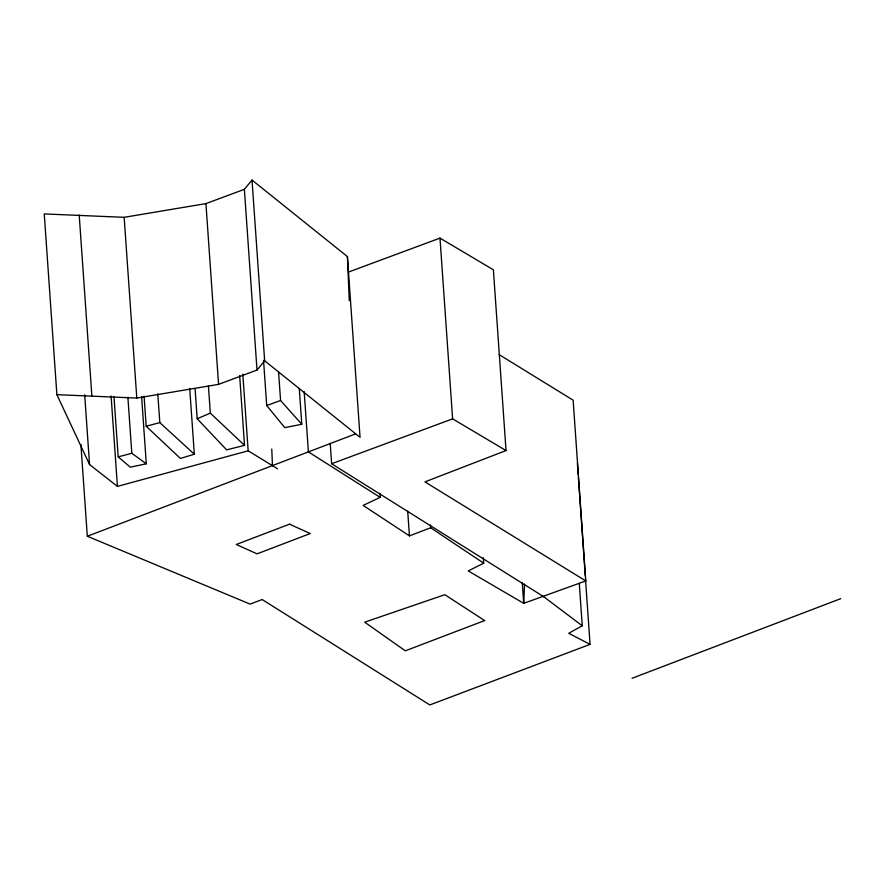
<?xml version="1.0" encoding="UTF-8"?>
<svg xmlns="http://www.w3.org/2000/svg" width="885" height="885" viewBox="0 0 885 885"><rect width="100%" height="100%" fill="white"/><g stroke="black" fill="none" stroke-linecap="round" stroke-linejoin="round"><path stroke-width="1.33" d="M524.539 584.067L523.721 603.349L585.781 580.936L573.137 400.186L499.173 354.642M277.569 468.807L248.176 450.808L117.428 486.396L89.562 464.57L56.883 394.666L44.25 213.927L124.154 217.323L205.928 203.616L244.371 189.324L252.015 180.053L347.418 256.595L360.051 437.334L264.659 360.803L252.015 180.053M56.883 394.666L136.788 398.062L218.562 384.367L257.004 370.063L264.659 360.803M579.288 583.348L582.253 625.795L568.734 633.284L590.063 644.369L585.461 578.646M483.321 557.727L483.708 563.203L468.242 570.925L523.721 603.349L522.283 582.806M379.853 493.255L380.141 497.359L363.149 505.423L409.434 535.879L430.663 527.77L483.708 563.203M197.189 418.749L210.331 413.129L244.537 445.365L226.626 449.868L197.189 418.749L195.076 388.615M348.59 272.016L439.989 238.109L493.387 269.803L506.032 450.553L424.944 481.871L585.781 580.936M80.9 444.502L87.316 536.244L354.94 434.126M632.067 678.275L840.75 598.658M590.063 644.369L429.822 704.947L262.159 599.521L250.123 604.112L87.316 536.244M330.194 443.208L331.621 463.74L452.622 418.848L506.032 450.553M266.706 405.54L280.578 400.518L301.785 424.28L284.782 427.621L266.706 405.54L263.542 360.35M189.722 388.493L194.324 454.215L180.396 458.452L146.18 426.227L144.078 396.104M146.18 426.227L159.809 422.621L194.324 454.215M113.977 396.624L118.192 456.87L131.81 453.275L146.302 463.806L141.611 396.712M146.302 463.806L130.294 467.158L118.192 456.87M543.678 596.689L582.253 625.795M331.621 463.74L544.684 597.32M380.141 497.359L308.389 451.892L304.174 391.646M577.418 463.629L578.193 474.581M578.381 477.325L585.273 575.914M439.989 238.109L452.622 418.848M430.475 525.037L430.663 527.77M407.708 511.231L409.434 535.879M299.285 388.681L301.785 424.28M278.565 371.766L280.578 400.518M244.371 189.324L257.004 370.063M242.811 374.123L248.176 450.808M239.658 375.528L244.537 445.365M205.928 203.616L218.562 384.367M208.417 385.749L210.331 413.129M157.795 393.869L159.809 422.621M124.154 217.323L136.788 398.062M127.882 397.133L131.81 453.275M111.101 396.015L117.428 486.396M79.207 215.011L91.852 395.761M84.683 394.732L89.562 464.57M347.418 256.595L349.276 300.635M271.761 449.082L272.469 465.599M289.517 524.174L236.295 544.485L257.037 553.855L310.259 533.544L289.517 524.174M484.626 620.562L405.319 650.829L364.675 622.177L444.845 594.698L484.626 620.562"/></g></svg>
